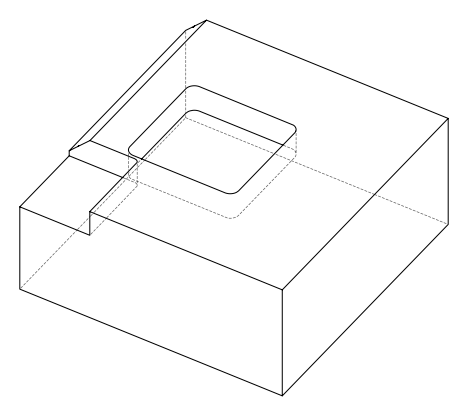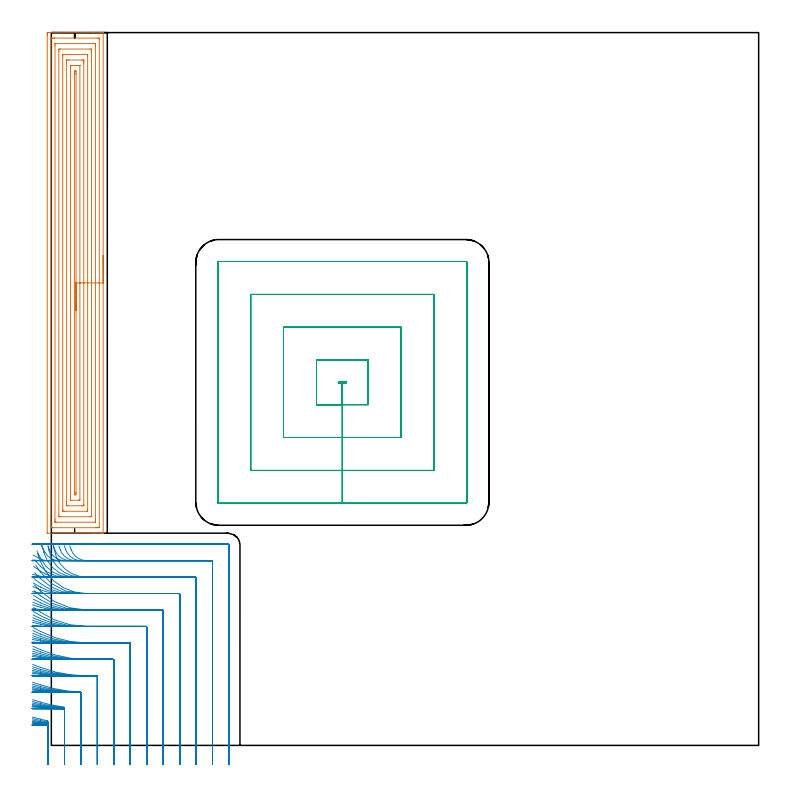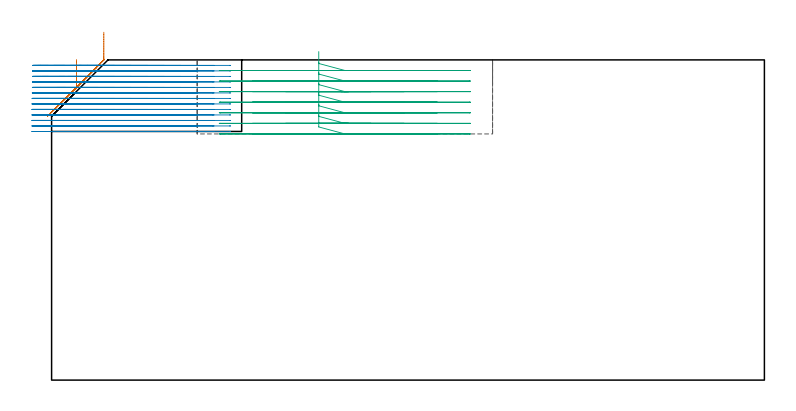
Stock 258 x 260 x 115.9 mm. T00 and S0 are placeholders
(PLAN: 3 operations, 2 tool changes, 55.9 min)
(1 AREA_MILL | FG_CHAMFER_SURFACE | UGT0205_001 | 11.92 min | 39649 mm3)
(2 MILL_CORNER_NOTCH_RECTANGULAR | CORNER_NOTCH_RECTANGULAR | NXT0201_009 | Follow Part, ap 2, ae 75% | 30.27 min | 136165 mm3)
(3 MILL_RECTANGULAR_POCKET | POCKET_RECTANGULAR_STRAIGHT | UGT0201_008 | Follow Part, ap 4, ae 75% | 13.7 min | 296945 mm3)
(TOOL UGT0205_001 | Chamfer Mill 20 x 3 x 45 deg. | D20 FL50 Z2)
(TOOL NXT0201_009 | ENDMILL 8mm [2P460-0800-NA 1630] | D8 FL26 Z6)
(TOOL UGT0201_008 | End Mill 16 mm | D16 FL32 Z4)
(OP 1 AREA_MILL)
G17 G21 G94 G90
T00 M6
G54
G17 G0 G90 X18.9 Y178.7 S1061 M3
G43 Z125.9 H0
G94 G1 Y178.662 Z125.028 F250.
Y178.548 Z124.163
Y178.359 Z123.312
Y178.097 Z122.48
Y177.763 Z121.674
Y177.36 Z120.9
Y176.892 Z120.164
Y176.36 Z119.472
Y175.771 Z118.829
Y175.128 Z118.239
Y174.436 Z117.708
Y173.7 Z117.24
Y172.926 Z116.837
Y172.12 Z116.503
Y171.288 Z116.241
Y170.437 Z116.052
Y169.572 Z115.938
Y168.7 Z115.9
Y77.572
X18.897 Y77.409 Z115.888
X18.886 Y77.407 Z115.877
X18.529 Y77.4 Z115.529
X18.216 Z115.216
X17.536 Z114.53
X16.312 Z113.308
X15.768 Z112.763
X15.156 Z112.152
X-1.292 Y77.401 Z95.706
X-1.492 Y77.41 Z95.506
X-1.499 Y77.611 Z95.499
X-1.5 Y258.974 Z95.5
X-1.499 Y259.381 Z95.501
X-1.495 Y259.862 Z95.503
X-1.492 Y259.991 Z95.506
X-1.019 Y259.996 Z95.978
X-0.407 Y260. Z96.59
X15.156 Z112.152
X17.536 Z114.53
X18.217 Z115.216
X18.53 Z115.529
X18.886 Y259.993 Z115.877
X18.897 Y259.991 Z115.888
X18.9 Y259.828 Z115.9
Y168.7
X17.486 Z114.486
X17.485 Y79.595 Z114.485
X17.484 Y79.49 Z114.484
X17.481 Y79.438 Z114.481
X17.48 Y79.419 Z114.48
X17.453 Y79.41 Z114.453
X17.051 Y79.402 Z114.051
X16.652 Y79.401 Z113.652
X16.17 Y79.4 Z113.17
X0.748 Y79.401 Z97.748
X0.263 Y79.403 Z97.263
X0.03 Y79.41 Z97.03
X-0.079 Y79.417 Z96.921
X-0.085 Y79.754 Z96.915
Y79.806
Y257.805
X-0.084 Y257.91 Z96.916
X-0.082 Y257.962 Z96.918
X-0.08 Y257.981 Z96.92
X-0.053 Y257.99 Z96.947
X0.349 Y257.998 Z97.349
X0.748 Y257.999 Z97.748
X1.23 Y258. Z98.23
X16.652 Y257.999 Z113.652
X17.137 Y257.997 Z114.137
X17.37 Y257.99 Z114.37
X17.479 Y257.983 Z114.479
X17.485 Y257.646 Z114.485
Y257.594
X17.486 Y168.7 Z114.486
X16.072 Z113.072
X16.071 Y82.18 Z113.071
X16.069 Y81.592 Z113.069
X16.067 Y81.44 Z113.067
X16.065 Y81.411 Z113.065
X16.022 Y81.406 Z113.022
X15.958 Y81.401 Z112.958
X1.821 Y81.4 Z98.821
X1.632 Y81.404 Z98.632
X1.441 Y81.41 Z98.441
X1.335 Y81.418 Z98.335
X1.332 Y81.491 Z98.332
X1.33 Y81.592 Z98.33
X1.329 Y81.899 Z98.329
X1.328 Y82.486 Z98.328
X1.329 Y255.22 Z98.329
X1.331 Y255.808 Z98.331
X1.333 Y255.96 Z98.333
X1.335 Y255.989 Z98.335
X1.378 Y255.994 Z98.378
X1.442 Y255.999 Z98.442
X15.579 Y256. Z112.579
X15.768 Y255.996 Z112.768
X15.958 Y255.99 Z112.958
X16.065 Y255.982 Z113.065
X16.068 Y255.909 Z113.068
X16.07 Y255.808 Z113.07
X16.071 Y255.501 Z113.071
X16.072 Y254.914 Z113.072
Y168.7
X14.657 Z111.657
Y84.273
X14.651 Y83.616 Z111.651
X14.642 Y83.41 Z111.642
X14.433 Y83.404 Z111.433
X14.001 Y83.4 Z111.001
X3.378 Z100.378
X2.963 Y83.404 Z99.963
X2.762 Y83.41 Z99.762
X2.75 Y83.523 Z99.75
X2.743 Y84.042 Z99.743
Y253.127
X2.749 Y253.784 Z99.749
X2.758 Y253.99 Z99.758
X2.967 Y253.996 Z99.967
X3.399 Y254. Z100.399
X14.022 Z111.022
X14.437 Y253.996 Z111.437
X14.638 Y253.99 Z111.638
X14.65 Y253.877 Z111.65
X14.657 Y253.358 Z111.657
Y168.7
X13.243 Z110.243
Y85.933
X13.242 Y85.806 Z110.242
X13.237 Y85.553 Z110.237
X13.233 Y85.409 Z110.233
X13.199 Y85.406 Z110.199
X13.118 Y85.403 Z110.118
X12.886 Y85.4 Z109.886
X4.934 Z101.934
X4.282 Y85.403 Z101.282
X4.19 Y85.407 Z101.19
X4.168 Y85.409 Z101.168
X4.163 Y85.511 Z101.163
X4.159 Y85.679 Z101.159
X4.157 Y85.933 Z101.157
Y86.06
Y251.467
X4.158 Y251.594 Z101.158
X4.163 Y251.847 Z101.163
X4.167 Y251.991 Z101.167
X4.201 Y251.994 Z101.201
X4.282 Y251.997 Z101.282
X4.514 Y252. Z101.514
X12.466 Z109.466
X13.118 Y251.996 Z110.118
X13.21 Y251.993 Z110.21
X13.232 Y251.991 Z110.232
X13.236 Y251.889 Z110.236
X13.241 Y251.721 Z110.241
X13.243 Y251.467 Z110.243
Y251.34
Y168.7
X11.829 Z108.829
Y87.846
X11.827 Y87.605 Z108.827
X11.825 Y87.484 Z108.825
X11.822 Y87.426 Z108.822
X11.817 Y87.409 Z108.817
X11.787 Y87.405 Z108.787
X11.351 Y87.401 Z108.351
X10.908 Y87.4 Z107.908
X6.049 Y87.401 Z103.049
X5.603 Y87.404 Z102.603
X5.579 Y87.41 Z102.579
X5.577 Y87.431 Z102.577
X5.573 Y87.846 Z102.573
X5.571 Y88.33 Z102.571
Y88.74
Y249.554
X5.573 Y249.795 Z102.573
X5.575 Y249.916 Z102.575
X5.578 Y249.974 Z102.578
X5.583 Y249.991 Z102.583
X5.613 Y249.995 Z102.613
X6.049 Y249.999 Z103.049
X6.492 Y250. Z103.492
X11.351 Y249.999 Z108.351
X11.797 Y249.996 Z108.797
X11.821 Y249.99 Z108.821
X11.823 Y249.969 Z108.823
X11.827 Y249.554 Z108.827
X11.829 Y249.07 Z108.829
Y248.66
Y168.7
X10.415 Z107.415
X10.414 Y89.687 Z107.414
Y89.633
X10.408 Y89.433 Z107.408
X10.044 Y89.41 Z107.044
X9.813 Y89.401 Z106.813
X7.057 Y89.4 Z104.057
X7.032 Y89.401 Z104.032
X7.009 Y89.406 Z104.009
X6.992 Y89.413 Z103.992
X6.99 Y89.44 Z103.99
X6.986 Y89.58 Z103.986
Y247.714
Y247.767
X6.992 Y247.967 Z103.992
X7.355 Y247.99 Z104.355
X7.587 Y247.999 Z104.587
X10.343 Y248. Z107.343
X10.368 Y247.999 Z107.368
X10.391 Y247.994 Z107.391
X10.408 Y247.987 Z107.408
X10.41 Y247.96 Z107.41
X10.414 Y247.82 Z107.414
X10.415 Y168.7 Z107.415
X9. Z106.
Y92.313
X8.999 Y92.011 Z105.999
X8.993 Y91.42 Z105.993
X8.719 Y91.401 Z105.719
X8.7 Z105.7
X8.407 Y91.42 Z105.407
X8.402 Y91.721 Z105.402
X8.4 Y92.313 Z105.4
Y92.617
Y245.087
X8.401 Y245.389 Z105.401
X8.406 Y245.98 Z105.406
X8.681 Y245.999 Z105.681
X8.7 Z105.7
X8.993 Y245.98 Z105.993
X8.998 Y245.679 Z105.998
X9. Y245.087 Z106.
Y244.783
Y168.7
Y167.828 Z106.039
Y166.964 Z106.152
Y166.112 Z106.341
Y165.28 Z106.604
Y164.474 Z106.937
Y163.7 Z107.34
Y162.964 Z107.809
Y162.272 Z108.34
Y161.629 Z108.929
Y161.04 Z109.573
Y160.509 Z110.265
Y160.04 Z111.
Y159.637 Z111.774
Y159.303 Z112.58
Y159.041 Z113.412
Y158.852 Z114.264
Y158.738 Z115.129
Y158.7 Z116.
G0 Z125.9
M5
M2
(OP 2 MILL_CORNER_NOTCH_RECTANGULAR)
G17 G21 G94 G90
T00 M6
G54
G17 G0 G90 X-1.2 Y-6.816 S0 M3
G43 Z125.9 H1
Z113.908
G94 G1 Y-3.816 F250.
Y8.602 F500.
G3 X-1.508 Y8.987 R0.4
G2 X-4. Y9.595 R66.
G1 X-6.9 Y10.362 F250.
G0 Z125.9
X4.8 Y-7.
Z113.908
G1 Y-4.
Y13.602 F500.
G3 X4.46 Y13.994 R0.4
G2 X-4. Y15.823 R60.
G1 X-6.879 Y16.667 F250.
G0 Z125.9
X10.8 Y-7.
Z113.908
G1 Y-4.
Y19.06 F500.
G3 X10.422 Y19.456 R0.4
G2 X-4. Y22.106 R54.
G1 X-6.85 Y23.044 F250.
G0 Z125.9
X16.8 Y-7.
Z113.908
G1 Y-4.
Y25.004 F500.
G3 X16.404 Y25.4 R0.4
G1 X12.879
G2 X-4. Y28.466 R48.
G1 X-6.808 Y29.521 F250.
G0 Z125.9
X22.8 Y-7.
Z113.908
G1 Y-4.
Y31.004 F500.
G3 X22.404 Y31.4 R0.4
G1 X12.879
G2 X-4. Y34.941 R42.
G1 X-6.747 Y36.147 F250.
G0 Z125.9
X28.8 Y-7.
Z113.908
G1 Y-4.
Y37.003 F500.
G3 X28.403 Y37.4 R0.4
G1 X12.879
G2 X-4. Y41.602 R36.
G1 X-6.65 Y43.009 F250.
G0 Z125.9
X34.8 Y-7.
Z113.908
G1 Y-4.
Y43.003 F500.
G3 X34.403 Y43.4 R0.4
G1 X12.879
G2 X-4. Y48.599 R30.
G1 X-6.48 Y50.287 F250.
G0 Z125.9
X40.8 Y-7.
Z113.908
G1 Y-4.
Y49.003 F500.
G3 X40.403 Y49.4 R0.4
G1 X12.879
G2 X-4. Y56.339 R24.
G1 X-6.133 Y58.449 F250.
G0 Z125.9
X46.8 Y-7.
Z113.908
G1 Y-4.
Y55.003 F500.
G3 X46.403 Y55.4 R0.4
G1 X12.879
G2 X-4. Y67.148 R18.
G1 X-5.042 Y69.961 F250.
G0 Z125.9
X52.8 Y-7.
Z113.908
G1 Y-4.
Y61.003 F500.
G3 X52.403 Y61.4 R0.4
G1 X12.879
G2 X1.047 Y71.401 R12.
G1 X0.797 Y72.88 F250.
G0 Z125.9
X58.8 Y-7.
Z113.908
G1 Y-4.
Y67.002 F500.
G3 X58.402 Y67.4 R0.4
G1 X12.879
G2 X7.222 Y71.4 R6.
G1 X6.722 Y72.815 F250.
G0 Z125.9
X64.8 Y-7.
Z113.908
G1 Y-4.
Y73. F500.
G3 X64.4 Y73.4 R0.4
G1 X12.879
X9.879 F250.
G0 Z125.9
X-1.2 Y-6.816
Z111.915
G1 Y-3.816
Y8.189 F500.
G3 X-1.52 Y8.577 R0.4
G2 X-4. Y9.101 R66.
G1 X-6.923 Y9.778 F250.
G0 Z125.9
X4.8 Y-7.
Z111.915
G1 Y-4.
Y13.354 F500.
G3 X4.447 Y13.747 R0.4
G2 X-4. Y15.276 R60.
G1 X-6.906 Y16.021 F250.
G0 Z125.9
X10.8 Y-7.
Z111.915
G1 Y-4.
Y19.006 F500.
G3 X10.407 Y19.402 R0.4
G2 X-4. Y21.493 R54.
G1 X-6.884 Y22.32 F250.
G0 Z125.9
X16.8 Y-7.
Z111.915
G1 Y-4.
Y25.004 F500.
G3 X16.404 Y25.4 R0.4
G1 X10.888
G2 X-4. Y27.767 R48.
G1 X-6.852 Y28.698 F250.
G0 Z125.9
X22.8 Y-7.
Z111.915
G1 Y-4.
Y31.003 F500.
G3 X22.403 Y31.4 R0.4
G1 X10.888
G2 X-4. Y34.127 R42.
G1 X-6.805 Y35.191 F250.
G0 Z125.9
X28.8 Y-7.
Z111.915
G1 Y-4.
Y37.003 F500.
G3 X28.403 Y37.4 R0.4
G1 X10.888
G2 X-4. Y40.623 R36.
G1 X-6.731 Y41.863 F250.
G0 Z125.9
X34.8 Y-7.
Z111.915
G1 Y-4.
Y43.003 F500.
G3 X34.403 Y43.4 R0.4
G1 X10.888
G2 X-4. Y47.355 R30.
G1 X-6.605 Y48.844 F250.
G0 Z125.9
X40.8 Y-7.
Z111.915
G1 Y-4.
Y49.003 F500.
G3 X40.403 Y49.4 R0.4
G1 X10.888
G2 X-4. Y54.576 R24.
G1 X-6.353 Y56.437 F250.
G0 Z125.9
X46.8 Y-7.
Z111.915
G1 Y-4.
Y55.003 F500.
G3 X46.403 Y55.4 R0.4
G1 X10.888
G2 X-4. Y63.283 R18.
G1 X-5.686 Y65.764 F250.
G0 Z125.9
X52.8 Y-7.
Z111.915
G1 Y-4.
Y61.003 F500.
G3 X52.403 Y61.4 R0.4
G1 X10.888
G2 X-0.926 Y71.292 R12.
G1 X-1.189 Y72.769 F250.
G0 Z125.9
X58.8 Y-7.
Z111.915
G1 Y-4.
Y67.002 F500.
G3 X58.402 Y67.4 R0.4
G1 X10.888
G2 X5.231 Y71.401 R6.
G1 X4.731 Y72.815 F250.
G0 Z125.9
X64.8 Y-7.
Z111.915
G1 Y-4.
Y73. F500.
G3 X64.4 Y73.4 R0.4
G1 X10.888
X7.888 F250.
G0 Z125.9
X-1.2 Y-6.816
Z109.923
G1 Y-3.816
Y7.839 F500.
G3 X-1.532 Y8.229 R0.4
G2 X-4. Y8.672 R66.
G1 X-6.942 Y9.258 F250.
G0 Z125.9
X4.8 Y-7.
Z109.923
G1 Y-4.
Y13.172 F500.
G3 X4.434 Y13.566 R0.4
G2 X-4. Y14.802 R60.
G1 X-6.93 Y15.447 F250.
G0 Z125.9
X10.8 Y-7.
Z109.923
G1 Y-4.
Y19.004 F500.
G3 X10.404 Y19.4 R0.4
G1 X8.895
G2 X-4. Y20.962 R54.
G1 X-6.913 Y21.679 F250.
G0 Z125.9
X16.8 Y-7.
Z109.923
G1 Y-4.
Y25.004 F500.
G3 X16.404 Y25.4 R0.4
G1 X8.895
G2 X-4. Y27.165 R48.
G1 X-6.89 Y27.971 F250.
G0 Z125.9
X22.8 Y-7.
Z109.923
G1 Y-4.
Y31.003 F500.
G3 X22.403 Y31.4 R0.4
G1 X8.895
G2 X-4. Y33.429 R42.
G1 X-6.855 Y34.35 F250.
G0 Z125.9
X28.8 Y-7.
Z109.923
G1 Y-4.
Y37.003 F500.
G3 X28.403 Y37.4 R0.4
G1 X8.895
G2 X-4. Y39.789 R36.
G1 X-6.801 Y40.863 F250.
G0 Z125.9
X34.8 Y-7.
Z109.923
G1 Y-4.
Y43.003 F500.
G3 X34.403 Y43.4 R0.4
G1 X8.895
G2 X-4. Y46.313 R30.
G1 X-6.709 Y47.602 F250.
G0 Z125.9
X40.8 Y-7.
Z109.923
G1 Y-4.
Y49.003 F500.
G3 X40.403 Y49.4 R0.4
G1 X8.895
G2 X-4. Y53.159 R24.
G1 X-6.53 Y54.77 F250.
G0 Z125.9
X46.8 Y-7.
Z109.923
G1 Y-4.
Y55.003 F500.
G3 X46.403 Y55.4 R0.4
G1 X8.895
G2 X-4. Y60.841 R18.
G1 X-6.093 Y62.991 F250.
G0 Z125.9
X52.8 Y-7.
Z109.923
G1 Y-4.
Y61.003 F500.
G3 X52.403 Y61.4 R0.4
G1 X8.895
G2 X-2.709 Y70.344 R12.
G1 X-3.473 Y73.245 F250.
G0 Z125.9
X58.8 Y-7.
Z109.923
G1 Y-4.
Y67.002 F500.
G3 X58.402 Y67.4 R0.4
G1 X8.895
G2 X3.238 Y71.401 R6.
G1 X2.738 Y72.815 F250.
G0 Z125.9
X64.8 Y-7.
Z109.923
G1 Y-4.
Y73. F500.
G3 X64.4 Y73.4 R0.4
G1 X8.895
X5.895 F250.
G0 Z125.9
X-1.2 Y-6.816
Z107.931
G1 Y-3.816
Y7.551 F500.
G3 X-1.544 Y7.943 R0.4
G2 X-4. Y8.307 R66.
G1 X-6.959 Y8.802 F250.
G0 Z125.9
X4.8 Y-7.
Z107.931
G1 Y-4.
Y13.056 F500.
G3 X4.421 Y13.451 R0.4
G2 X-4. Y14.399 R60.
G1 X-6.95 Y14.944 F250.
G0 Z125.9
X10.8 Y-7.
Z107.931
G1 Y-4.
Y19.004 F500.
G3 X10.404 Y19.4 R0.4
G1 X6.902
G2 X-4. Y20.512 R54.
G1 X-6.938 Y21.118 F250.
G0 Z125.9
X16.8 Y-7.
Z107.931
G1 Y-4.
Y25.004 F500.
G3 X16.404 Y25.4 R0.4
G1 X6.902
G2 X-4. Y26.655 R48.
G1 X-6.922 Y27.336 F250.
G0 Z125.9
X22.8 Y-7.
Z107.931
G1 Y-4.
Y31.003 F500.
G3 X22.404 Y31.4 R0.4
G1 X6.902
G2 X-4. Y32.84 R42.
G1 X-6.897 Y33.618 F250.
G0 Z125.9
X28.8 Y-7.
Z107.931
G1 Y-4.
Y37.003 F500.
G3 X28.403 Y37.4 R0.4
G1 X6.902
G2 X-4. Y39.091 R36.
G1 X-6.859 Y39.999 F250.
G0 Z125.9
X34.8 Y-7.
Z107.931
G1 Y-4.
Y43.003 F500.
G3 X34.403 Y43.4 R0.4
G1 X6.902
G2 X-4. Y45.451 R30.
G1 X-6.795 Y46.541 F250.
G0 Z125.9
X40.8 Y-7.
Z107.931
G1 Y-4.
Y49.003 F500.
G3 X40.403 Y49.4 R0.4
G1 X6.902
G2 X-4. Y52.019 R24.
G1 X-6.673 Y53.382 F250.
G0 Z125.9
X46.8 Y-7.
Z107.931
G1 Y-4.
Y55.003 F500.
G3 X46.403 Y55.4 R0.4
G1 X6.902
G2 X-4. Y59.077 R18.
G1 X-6.387 Y60.894 F250.
G0 Z125.9
X52.8 Y-7.
Z107.931
G1 Y-4.
Y61.003 F500.
G3 X52.403 Y61.4 R0.4
G1 X6.902
G2 X-3.917 Y68.21 R12.
G1 X-5.215 Y70.915 F250.
G0 Z125.9
X58.8 Y-7.
Z107.931
G1 Y-4.
Y67.002 F500.
G3 X58.402 Y67.4 R0.4
G1 X6.902
G2 X1.245 Y71.401 R6.
G1 X0.745 Y72.815 F250.
G0 Z125.9
X64.8 Y-7.
Z107.931
G1 Y-4.
Y73. F500.
G3 X64.4 Y73.4 R0.4
G1 X6.902
X3.902 F250.
G0 Z125.9
X-1.2 Y-6.816
Z105.938
G1 Y-3.816
Y7.324 F500.
G3 X-1.556 Y7.717 R0.4
G2 X-4. Y8.003 R66.
G1 X-6.973 Y8.408 F250.
G0 Z125.9
X4.8 Y-7.
Z105.938
G1 Y-4.
Y13.006 F500.
G3 X4.407 Y13.402 R0.4
G2 X-4. Y14.064 R60.
G1 X-6.967 Y14.509 F250.
G0 Z125.9
X10.8 Y-7.
Z105.938
G1 Y-4.
Y19.004 F500.
G3 X10.404 Y19.4 R0.4
G1 X4.902
G2 X-4. Y20.139 R54.
G1 X-6.959 Y20.633 F250.
G0 Z125.9
X16.8 Y-7.
Z105.938
G1 Y-4.
Y25.004 F500.
G3 X16.404 Y25.4 R0.4
G1 X4.902
G2 X-4. Y26.233 R48.
G1 X-6.948 Y26.789 F250.
G0 Z125.9
X22.8 Y-7.
Z105.938
G1 Y-4.
Y31.003 F500.
G3 X22.403 Y31.4 R0.4
G1 X4.902
G2 X-4. Y32.354 R42.
G1 X-6.932 Y32.99 F250.
G0 Z125.9
X28.8 Y-7.
Z105.938
G1 Y-4.
Y37.003 F500.
G3 X28.403 Y37.4 R0.4
G1 X4.902
G2 X-4. Y38.518 R36.
G1 X-6.907 Y39.26 F250.
G0 Z125.9
X34.8 Y-7.
Z105.938
G1 Y-4.
Y43.003 F500.
G3 X34.403 Y43.4 R0.4
G1 X4.902
G2 X-4. Y44.751 R30.
G1 X-6.865 Y45.642 F250.
G0 Z125.9
X40.8 Y-7.
Z105.938
G1 Y-4.
Y49.003 F500.
G3 X40.403 Y49.4 R0.4
G1 X4.902
G2 X-4. Y51.112 R24.
G1 X-6.786 Y52.225 F250.
G0 Z125.9
X46.8 Y-7.
Z105.938
G1 Y-4.
Y55.003 F500.
G3 X46.403 Y55.4 R0.4
G1 X4.902
G2 X-4. Y57.756 R18.
G1 X-6.607 Y59.239 F250.
G0 Z125.9
X52.8 Y-7.
Z105.938
G1 Y-4.
Y61.003 F500.
G3 X52.403 Y61.4 R0.4
G1 X4.902
G2 X-4. Y65.354 R12.
G1 X-6.012 Y67.579 F250.
G0 Z125.9
X58.8 Y-7.
Z105.938
G1 Y-4.
Y67.002 F500.
G3 X58.402 Y67.4 R0.4
G1 X4.902
G2 X-0.73 Y71.334 R6.
G1 X-1.247 Y72.742 F250.
G0 Z125.9
X64.8 Y-7.
Z105.938
G1 Y-4.
Y73. F500.
G3 X64.4 Y73.4 R0.4
G1 X4.902
X1.902 F250.
G0 Z125.9
X-1.2 Y-6.816
Z103.946
G1 Y-3.816
Y7.156 F500.
G3 X-1.569 Y7.55 R0.4
G2 X-4. Y7.759 R66.
G1 X-6.984 Y8.072 F250.
G0 Z125.9
X4.8 Y-7.
Z103.946
G1 Y-4.
Y13.004 F500.
G3 X4.404 Y13.4 R0.4
G1 X2.878
G2 X-4. Y13.796 R60.
G1 X-6.98 Y14.139 F250.
G0 Z125.9
X10.8 Y-7.
Z103.946
G1 Y-4.
Y19.004 F500.
G3 X10.404 Y19.4 R0.4
G1 X2.878
G2 X-4. Y19.84 R54.
G1 X-6.976 Y20.222 F250.
G0 Z125.9
X16.8 Y-7.
Z103.946
G1 Y-4.
Y25.004 F500.
G3 X16.404 Y25.4 R0.4
G1 X2.878
G2 X-4. Y25.895 R48.
G1 X-6.969 Y26.325 F250.
G0 Z125.9
X22.8 Y-7.
Z103.946
G1 Y-4.
Y31.003 F500.
G3 X22.403 Y31.4 R0.4
G1 X2.878
G2 X-4. Y31.967 R42.
G1 X-6.96 Y32.458 F250.
G0 Z125.9
X28.8 Y-7.
Z103.946
G1 Y-4.
Y37.003 F500.
G3 X28.403 Y37.4 R0.4
G1 X2.878
G2 X-4. Y38.063 R36.
G1 X-6.945 Y38.636 F250.
G0 Z125.9
X34.8 Y-7.
Z103.946
G1 Y-4.
Y43.003 F500.
G3 X34.403 Y43.4 R0.4
G1 X2.878
G2 X-4. Y44.199 R30.
G1 X-6.92 Y44.887 F250.
G0 Z125.9
X40.8 Y-7.
Z103.946
G1 Y-4.
Y49.003 F500.
G3 X40.403 Y49.4 R0.4
G1 X2.878
G2 X-4. Y50.407 R24.
G1 X-6.874 Y51.266 F250.
G0 Z125.9
X46.8 Y-7.
Z103.946
G1 Y-4.
Y55.003 F500.
G3 X46.403 Y55.4 R0.4
G1 X2.878
G2 X-4. Y56.766 R18.
G1 X-6.772 Y57.912 F250.
G0 Z125.9
X52.8 Y-7.
Z103.946
G1 Y-4.
Y61.003 F500.
G3 X52.403 Y61.4 R0.4
G1 X2.878
G2 X-4. Y63.567 R12.
G1 X-6.458 Y65.286 F250.
G0 Z125.9
X58.8 Y-7.
Z103.946
G1 Y-4.
Y67.002 F500.
G3 X58.402 Y67.4 R0.4
G1 X2.878
G2 X-2.486 Y70.712 R6.
G1 X-3.83 Y73.395 F250.
G0 Z125.9
X64.8 Y-7.
Z103.946
G1 Y-4.
Y73. F500.
G3 X64.4 Y73.4 R0.4
G1 X2.878
X-0.122 F250.
G0 Z125.9
X-1.2 Y-6.816
Z101.954
G1 Y-3.816
Y7.005 F500.
G3 X-1.594 Y7.401 R0.4
G2 X-4. Y7.457 R66.
G1 X-6.997 Y7.582 F250.
G0 Z125.9
X4.8 Y-7.
Z101.954
G1 Y-4.
Y13.004 F500.
G3 X4.404 Y13.4 R0.4
G1 X-1.258
G2 X-4. Y13.463 R60.
G1 X-6.997 Y13.6 F250.
G0 Z125.9
X10.8 Y-7.
Z101.954
G1 Y-4.
Y19.004 F500.
G3 X10.404 Y19.4 R0.4
G1 X-1.258
G2 X-4. Y19.47 R54.
G1 X-6.996 Y19.622 F250.
G0 Z125.9
X16.8 Y-7.
Z101.954
G1 Y-4.
Y25.004 F500.
G3 X16.404 Y25.4 R0.4
G1 X-1.258
G2 X-4. Y25.478 R48.
G1 X-6.995 Y25.65 F250.
G0 Z125.9
X22.8 Y-7.
Z101.954
G1 Y-4.
Y31.003 F500.
G3 X22.403 Y31.4 R0.4
G1 X-1.258
G2 X-4. Y31.49 R42.
G1 X-6.994 Y31.685 F250.
G0 Z125.9
X28.8 Y-7.
Z101.954
G1 Y-4.
Y37.003 F500.
G3 X28.403 Y37.4 R0.4
G1 X-1.258
G2 X-4. Y37.505 R36.
G1 X-6.991 Y37.733 F250.
G0 Z125.9
X34.8 Y-7.
Z101.954
G1 Y-4.
Y43.003 F500.
G3 X34.403 Y43.4 R0.4
G1 X-1.258
G2 X-4. Y43.526 R30.
G1 X-6.987 Y43.8 F250.
G0 Z125.9
X40.8 Y-7.
Z101.954
G1 Y-4.
Y49.003 F500.
G3 X40.403 Y49.4 R0.4
G1 X-1.258
G2 X-4. Y49.557 R24.
G1 X-6.98 Y49.9 F250.
G0 Z125.9
X46.8 Y-7.
Z101.954
G1 Y-4.
Y55.003 F500.
G3 X46.403 Y55.4 R0.4
G1 X-1.258
G2 X-4. Y55.61 R18.
G1 X-6.965 Y56.067 F250.
G0 Z125.9
X52.8 Y-7.
Z101.954
G1 Y-4.
Y61.003 F500.
G3 X52.403 Y61.4 R0.4
G1 X-1.258
G2 X-4. Y61.718 R12.
G1 X-6.921 Y62.403 F250.
G0 Z125.9
X58.8 Y-7.
Z101.954
G1 Y-4.
Y67.002 F500.
G3 X58.402 Y67.4 R0.4
G1 X-1.258
G2 X-4. Y68.063 R6.
G1 X-6.668 Y69.434 F250.
G0 Z125.9
X64.8 Y-7.
Z101.954
G1 Y-4.
Y73. F500.
G3 X64.4 Y73.4 R0.4
G1 X-1.258
X-4.258 F250.
G0 Z125.9
X-1.2 Y-6.816
Z99.962
G1 Y-3.816
Y7.004 F500.
G3 X-1.596 Y7.4 R0.4
G1 X-3.586
G2 X-4. Y7.401 R66.
G1 X-7. Y7.42 F250.
G0 Z125.9
X4.8 Y-7.
Z99.962
G1 Y-4.
Y13.004 F500.
G3 X4.404 Y13.4 R0.4
G1 X-3.586
G2 X-4. Y13.401 R60.
G1 X-7. Y13.422 F250.
G0 Z125.9
X10.8 Y-7.
Z99.962
G1 Y-4.
Y19.004 F500.
G3 X10.404 Y19.4 R0.4
G1 X-3.586
G2 X-4. Y19.402 R54.
G1 X-7. Y19.425 F250.
G0 Z125.9
X16.8 Y-7.
Z99.962
G1 Y-4.
Y25.004 F500.
G3 X16.404 Y25.4 R0.4
G1 X-3.586
G2 X-4. Y25.402 R48.
G1 X-7. Y25.428 F250.
G0 Z125.9
X22.8 Y-7.
Z99.962
G1 Y-4.
Y31.004 F500.
G3 X22.404 Y31.4 R0.4
G1 X-3.586
G2 X-4. Y31.402 R42.
G1 X-7. Y31.432 F250.
G0 Z125.9
X28.8 Y-7.
Z99.962
G1 Y-4.
Y37.003 F500.
G3 X28.403 Y37.4 R0.4
G1 X-3.586
G2 X-4. Y37.402 R36.
G1 X-7. Y37.437 F250.
G0 Z125.9
X34.8 Y-7.
Z99.962
G1 Y-4.
Y43.003 F500.
G3 X34.403 Y43.4 R0.4
G1 X-3.586
G2 X-4. Y43.403 R30.
G1 X-7. Y43.444 F250.
G0 Z125.9
X40.8 Y-7.
Z99.962
G1 Y-4.
Y49.003 F500.
G3 X40.403 Y49.4 R0.4
G1 X-3.586
G2 X-4. Y49.404 R24.
G1 X-7. Y49.455 F250.
G0 Z125.9
X46.8 Y-7.
Z99.962
G1 Y-4.
Y55.003 F500.
G3 X46.403 Y55.4 R0.4
G1 X-3.586
G2 X-4. Y55.405 R18.
G1 X-6.999 Y55.474 F250.
G0 Z125.9
X52.8 Y-7.
Z99.962
G1 Y-4.
Y61.003 F500.
G3 X52.403 Y61.4 R0.4
G1 X-3.586
G2 X-4. Y61.407 R12.
G1 X-6.998 Y61.511 F250.
G0 Z125.9
X58.8 Y-7.
Z99.962
G1 Y-4.
Y67.002 F500.
G3 X58.402 Y67.4 R0.4
G1 X-3.586
G2 X-4. Y67.414 R6.
G1 X-6.993 Y67.621 F250.
G0 Z125.9
X64.8 Y-7.
Z99.962
G1 Y-4.
Y73. F500.
G3 X64.4 Y73.4 R0.4
G1 X-3.586
X-6.586 F250.
G0 Z125.9
X-1.2 Y-6.816
Z97.969
G1 Y-3.816
Y7.004 F500.
G3 X-1.596 Y7.4 R0.4
G1 X-4.
X-7. F250.
G0 Z125.9
X4.8 Y-7.
Z97.969
G1 Y-4.
Y13.004 F500.
G3 X4.404 Y13.4 R0.4
G1 X-4.
X-7. F250.
G0 Z125.9
X10.8 Y-7.
Z97.969
G1 Y-4.
Y19.004 F500.
G3 X10.404 Y19.4 R0.4
G1 X-4.
X-7. F250.
G0 Z125.9
X16.8 Y-7.
Z97.969
G1 Y-4.
Y25.004 F500.
G3 X16.404 Y25.4 R0.4
G1 X-4.
X-7. F250.
G0 Z125.9
X22.8 Y-7.
Z97.969
G1 Y-4.
Y31.003 F500.
G3 X22.403 Y31.4 R0.4
G1 X-4.
X-7. F250.
G0 Z125.9
X28.8 Y-7.
Z97.969
G1 Y-4.
Y37.003 F500.
G3 X28.403 Y37.4 R0.4
G1 X-4.
X-7. F250.
G0 Z125.9
X34.8 Y-7.
Z97.969
G1 Y-4.
Y43.003 F500.
G3 X34.403 Y43.4 R0.4
G1 X-4.
X-7. F250.
G0 Z125.9
X40.8 Y-7.
Z97.969
G1 Y-4.
Y49.003 F500.
G3 X40.403 Y49.4 R0.4
G1 X-4.
X-7. F250.
G0 Z125.9
X46.8 Y-7.
Z97.969
G1 Y-4.
Y55.003 F500.
G3 X46.403 Y55.4 R0.4
G1 X-4.
X-7. F250.
G0 Z125.9
X52.8 Y-7.
Z97.969
G1 Y-4.
Y61.003 F500.
G3 X52.403 Y61.4 R0.4
G1 X-4.
X-7. F250.
G0 Z125.9
X58.8 Y-7.
Z97.969
G1 Y-4.
Y67.002 F500.
G3 X58.402 Y67.4 R0.4
G1 X-4.
X-7. F250.
G0 Z125.9
X64.8 Y-7.
Z97.969
G1 Y-4.
Y73. F500.
G3 X64.4 Y73.4 R0.4
G1 X-4.
X-7. F250.
G0 Z125.9
X-1.2 Y-6.816
Z95.977
G1 Y-3.816
Y7.004 F500.
G3 X-1.596 Y7.4 R0.4
G1 X-4.
X-7. F250.
G0 Z125.9
X4.8 Y-7.
Z95.977
G1 Y-4.
Y13.004 F500.
G3 X4.404 Y13.4 R0.4
G1 X-4.
X-7. F250.
G0 Z125.9
X10.8 Y-7.
Z95.977
G1 Y-4.
Y19.004 F500.
G3 X10.404 Y19.4 R0.4
G1 X-4.
X-7. F250.
G0 Z125.9
X16.8 Y-7.
Z95.977
G1 Y-4.
Y25.004 F500.
G3 X16.404 Y25.4 R0.4
G1 X-4.
X-7. F250.
G0 Z125.9
X22.8 Y-7.
Z95.977
G1 Y-4.
Y31.003 F500.
G3 X22.403 Y31.4 R0.4
G1 X-4.
X-7. F250.
G0 Z125.9
X28.8 Y-7.
Z95.977
G1 Y-4.
Y37.003 F500.
G3 X28.403 Y37.4 R0.4
G1 X-4.
X-7. F250.
G0 Z125.9
X34.8 Y-7.
Z95.977
G1 Y-4.
Y43.003 F500.
G3 X34.403 Y43.4 R0.4
G1 X-4.
X-7. F250.
G0 Z125.9
X40.8 Y-7.
Z95.977
G1 Y-4.
Y49.003 F500.
G3 X40.403 Y49.4 R0.4
G1 X-4.
X-7. F250.
G0 Z125.9
X46.8 Y-7.
Z95.977
G1 Y-4.
Y55.003 F500.
G3 X46.403 Y55.4 R0.4
G1 X-4.
X-7. F250.
G0 Z125.9
X52.8 Y-7.
Z95.977
G1 Y-4.
Y61.003 F500.
G3 X52.403 Y61.4 R0.4
G1 X-4.
X-7. F250.
G0 Z125.9
X58.8 Y-7.
Z95.977
G1 Y-4.
Y67.002 F500.
G3 X58.402 Y67.4 R0.4
G1 X-4.
X-7. F250.
G0 Z125.9
X64.8 Y-7.
Z95.977
G1 Y-4.
Y73. F500.
G3 X64.4 Y73.4 R0.4
G1 X-4.
X-7. F250.
G0 Z125.9
X-1.2 Y-6.816
Z93.985
G1 Y-3.816
Y7.004 F500.
G3 X-1.596 Y7.4 R0.4
G1 X-4.
X-7. F250.
G0 Z125.9
X4.8 Y-7.
Z93.985
G1 Y-4.
Y13.004 F500.
G3 X4.404 Y13.4 R0.4
G1 X-4.
X-7. F250.
G0 Z125.9
X10.8 Y-7.
Z93.985
G1 Y-4.
Y19.004 F500.
G3 X10.404 Y19.4 R0.4
G1 X-4.
X-7. F250.
G0 Z125.9
X16.8 Y-7.
Z93.985
G1 Y-4.
Y25.004 F500.
G3 X16.404 Y25.4 R0.4
G1 X-4.
X-7. F250.
G0 Z125.9
X22.8 Y-7.
Z93.985
G1 Y-4.
Y31.004 F500.
G3 X22.404 Y31.4 R0.4
G1 X-4.
X-7. F250.
G0 Z125.9
X28.8 Y-7.
Z93.985
G1 Y-4.
Y37.003 F500.
G3 X28.403 Y37.4 R0.4
G1 X-4.
X-7. F250.
G0 Z125.9
X34.8 Y-7.
Z93.985
G1 Y-4.
Y43.003 F500.
G3 X34.403 Y43.4 R0.4
G1 X-4.
X-7. F250.
G0 Z125.9
X40.8 Y-7.
Z93.985
G1 Y-4.
Y49.003 F500.
G3 X40.403 Y49.4 R0.4
G1 X-4.
X-7. F250.
G0 Z125.9
X46.8 Y-7.
Z93.985
G1 Y-4.
Y55.003 F500.
G3 X46.403 Y55.4 R0.4
G1 X-4.
X-7. F250.
G0 Z125.9
X52.8 Y-7.
Z93.985
G1 Y-4.
Y61.003 F500.
G3 X52.403 Y61.4 R0.4
G1 X-4.
X-7. F250.
G0 Z125.9
X58.8 Y-7.
Z93.985
G1 Y-4.
Y67.002 F500.
G3 X58.402 Y67.4 R0.4
G1 X-4.
X-7. F250.
G0 Z125.9
X64.8 Y-7.
Z93.985
G1 Y-4.
Y73. F500.
G3 X64.4 Y73.4 R0.4
G1 X-4.
X-7. F250.
G0 Z125.9
X-1.2 Y-6.816
Z91.992
G1 Y-3.816
Y7.004 F500.
G3 X-1.596 Y7.4 R0.4
G1 X-4.
X-7. F250.
G0 Z125.9
X4.8 Y-7.
Z91.992
G1 Y-4.
Y13.004 F500.
G3 X4.404 Y13.4 R0.4
G1 X-4.
X-7. F250.
G0 Z125.9
X10.8 Y-7.
Z91.992
G1 Y-4.
Y19.004 F500.
G3 X10.404 Y19.4 R0.4
G1 X-4.
X-7. F250.
G0 Z125.9
X16.8 Y-7.
Z91.992
G1 Y-4.
Y25.004 F500.
G3 X16.404 Y25.4 R0.4
G1 X-4.
X-7. F250.
G0 Z125.9
X22.8 Y-7.
Z91.992
G1 Y-4.
Y31.004 F500.
G3 X22.404 Y31.4 R0.4
G1 X-4.
X-7. F250.
G0 Z125.9
X28.8 Y-7.
Z91.992
G1 Y-4.
Y37.003 F500.
G3 X28.403 Y37.4 R0.4
G1 X-4.
X-7. F250.
G0 Z125.9
X34.8 Y-7.
Z91.992
G1 Y-4.
Y43.003 F500.
G3 X34.403 Y43.4 R0.4
G1 X-4.
X-7. F250.
G0 Z125.9
X40.8 Y-7.
Z91.992
G1 Y-4.
Y49.003 F500.
G3 X40.403 Y49.4 R0.4
G1 X-4.
X-7. F250.
G0 Z125.9
X46.8 Y-7.
Z91.992
G1 Y-4.
Y55.003 F500.
G3 X46.403 Y55.4 R0.4
G1 X-4.
X-7. F250.
G0 Z125.9
X52.8 Y-7.
Z91.992
G1 Y-4.
Y61.003 F500.
G3 X52.403 Y61.4 R0.4
G1 X-4.
X-7. F250.
G0 Z125.9
X58.8 Y-7.
Z91.992
G1 Y-4.
Y67.002 F500.
G3 X58.402 Y67.4 R0.4
G1 X-4.
X-7. F250.
G0 Z125.9
X64.8 Y-7.
Z91.992
G1 Y-4.
Y73. F500.
G3 X64.4 Y73.4 R0.4
G1 X-4.
X-7. F250.
G0 Z125.9
X-1.2 Y-6.816
Z90.
G1 Y-3.816
Y7.004 F500.
G3 X-1.596 Y7.4 R0.4
G1 X-4.
X-7. F250.
G0 Z125.9
X4.8 Y-7.
Z90.
G1 Y-4.
Y13.004 F500.
G3 X4.404 Y13.4 R0.4
G1 X-4.
X-7. F250.
G0 Z125.9
X10.8 Y-7.
Z90.
G1 Y-4.
Y19.004 F500.
G3 X10.404 Y19.4 R0.4
G1 X-4.
X-7. F250.
G0 Z125.9
X16.8 Y-7.
Z90.
G1 Y-4.
Y25.004 F500.
G3 X16.404 Y25.4 R0.4
G1 X-4.
X-7. F250.
G0 Z125.9
X22.8 Y-7.
Z90.
G1 Y-4.
Y31.004 F500.
G3 X22.404 Y31.4 R0.4
G1 X-4.
X-7. F250.
G0 Z125.9
X28.8 Y-7.
Z90.
G1 Y-4.
Y37.003 F500.
G3 X28.403 Y37.4 R0.4
G1 X-4.
X-7. F250.
G0 Z125.9
X34.8 Y-7.
Z90.
G1 Y-4.
Y43.003 F500.
G3 X34.403 Y43.4 R0.4
G1 X-4.
X-7. F250.
G0 Z125.9
X40.8 Y-7.
Z90.
G1 Y-4.
Y49.003 F500.
G3 X40.403 Y49.4 R0.4
G1 X-4.
X-7. F250.
G0 Z125.9
X46.8 Y-7.
Z90.
G1 Y-4.
Y55.003 F500.
G3 X46.403 Y55.4 R0.4
G1 X-4.
X-7. F250.
G0 Z125.9
X52.8 Y-7.
Z90.
G1 Y-4.
Y61.003 F500.
G3 X52.403 Y61.4 R0.4
G1 X-4.
X-7. F250.
G0 Z125.9
X58.8 Y-7.
Z90.
G1 Y-4.
Y67.002 F500.
G3 X58.402 Y67.4 R0.4
G1 X-4.
X-7. F250.
G0 Z125.9
X64.8 Y-7.
Z90.
G1 Y-4.
Y73. F500.
G3 X64.4 Y73.4 R0.4
G1 X-4.
X-7. F250.
G0 Z125.9
M5
M2
(OP 3 MILL_RECTANGULAR_POCKET)
G17 G21 G94 G90
T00 M6
G54
G17 G0 G90 X96.7 Y140.335 S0 M3
G43 Z125.9 H0
Z118.9
G94 G1 Y124.3 Z114.603 F250.
X106.15 Z112.071
Y132.3
X107.6 F500.
Y132.5
X104.7
Y132.3
X106.15
Y124.3
X115.6
Y140.5
X96.7
Y124.3
X106.15
Y112.3
X127.6
Y152.5
X84.7
Y112.3
X106.15
Y100.3
X139.6
Y164.5
X72.7
Y100.3
X106.15
Y88.3
X151.2
G3 X151.6 Y88.7 R0.4
G1 Y176.1
G3 X151.2 Y176.5 R0.4
G1 X61.1
G3 X60.7 Y176.1 R0.4
G1 Y88.7
G3 X61.1 Y88.3 R0.4
G1 X106.15
X107.15
G0 X96.7 Y140.335 Z115.071
G1 Y124.3 Z110.775 F250.
X106.15 Z108.243
Y132.3
X107.6 F500.
Y132.5
X104.7
Y132.3
X106.15
Y124.3
X115.6
Y140.5
X96.7
Y124.3
X106.15
Y112.3
X127.6
Y152.5
X84.7
Y112.3
X106.15
Y100.3
X139.6
Y164.5
X72.7
Y100.3
X106.15
Y88.3
X151.2
G3 X151.6 Y88.7 R0.4
G1 Y176.1
G3 X151.2 Y176.5 R0.4
G1 X61.1
G3 X60.7 Y176.1 R0.4
G1 Y88.7
G3 X61.1 Y88.3 R0.4
G1 X106.15
X107.15
G0 X96.7 Y140.335 Z111.243
G1 Y124.3 Z106.946 F250.
X106.15 Z104.414
Y132.3
X107.6 F500.
Y132.5
X104.7
Y132.3
X106.15
Y124.3
X115.6
Y140.5
X96.7
Y124.3
X106.15
Y112.3
X127.6
Y152.5
X84.7
Y112.3
X106.15
Y100.3
X139.6
Y164.5
X72.7
Y100.3
X106.15
Y88.3
X151.2
G3 X151.6 Y88.7 R0.4
G1 Y176.1
G3 X151.2 Y176.5 R0.4
G1 X61.1
G3 X60.7 Y176.1 R0.4
G1 Y88.7
G3 X61.1 Y88.3 R0.4
G1 X106.15
X107.15
G0 X96.7 Y140.335 Z107.414
G1 Y124.3 Z103.118 F250.
X106.15 Z100.586
Y132.3
X107.6 F500.
Y132.5
X104.7
Y132.3
X106.15
Y124.3
X115.6
Y140.5
X96.7
Y124.3
X106.15
Y112.3
X127.6
Y152.5
X84.7
Y112.3
X106.15
Y100.3
X139.6
Y164.5
X72.7
Y100.3
X106.15
Y88.3
X151.2
G3 X151.6 Y88.7 R0.4
G1 Y176.1
G3 X151.2 Y176.5 R0.4
G1 X61.1
G3 X60.7 Y176.1 R0.4
G1 Y88.7
G3 X61.1 Y88.3 R0.4
G1 X106.15
X107.15
G0 X96.7 Y140.335 Z103.586
G1 Y124.3 Z99.289 F250.
X106.15 Z96.757
Y132.3
X107.6 F500.
Y132.5
X104.7
Y132.3
X106.15
Y124.3
X115.6
Y140.5
X96.7
Y124.3
X106.15
Y112.3
X127.6
Y152.5
X84.7
Y112.3
X106.15
Y100.3
X139.6
Y164.5
X72.7
Y100.3
X106.15
Y88.3
X151.2
G3 X151.6 Y88.7 R0.4
G1 Y176.1
G3 X151.2 Y176.5 R0.4
G1 X61.1
G3 X60.7 Y176.1 R0.4
G1 Y88.7
G3 X61.1 Y88.3 R0.4
G1 X106.15
X107.15
G0 X96.7 Y140.335 Z99.757
G1 Y124.3 Z95.461 F250.
X106.15 Z92.929
Y132.3
X107.6 F500.
Y132.5
X104.7
Y132.3
X106.15
Y124.3
X115.6
Y140.5
X96.7
Y124.3
X106.15
Y112.3
X127.6
Y152.5
X84.7
Y112.3
X106.15
Y100.3
X139.6
Y164.5
X72.7
Y100.3
X106.15
Y88.3
X151.2
G3 X151.6 Y88.7 R0.4
G1 Y176.1
G3 X151.2 Y176.5 R0.4
G1 X61.1
G3 X60.7 Y176.1 R0.4
G1 Y88.7
G3 X61.1 Y88.3 R0.4
G1 X106.15
X107.15
G0 X96.7 Y140.335 Z95.929
G1 Y124.3 Z91.632 F250.
X106.15 Z89.1
Y132.3
X107.6 F500.
Y132.5
X104.7
Y132.3
X106.15
Y124.3
X115.6
Y140.5
X96.7
Y124.3
X106.15
Y112.3
X127.6
Y152.5
X84.7
Y112.3
X106.15
Y100.3
X139.6
Y164.5
X72.7
Y100.3
X106.15
Y88.3
X151.2
G3 X151.6 Y88.7 R0.4
G1 Y176.1
G3 X151.2 Y176.5 R0.4
G1 X61.1
G3 X60.7 Y176.1 R0.4
G1 Y88.7
G3 X61.1 Y88.3 R0.4
G1 X106.15
X107.15
G0 Z125.9
M5
M2
